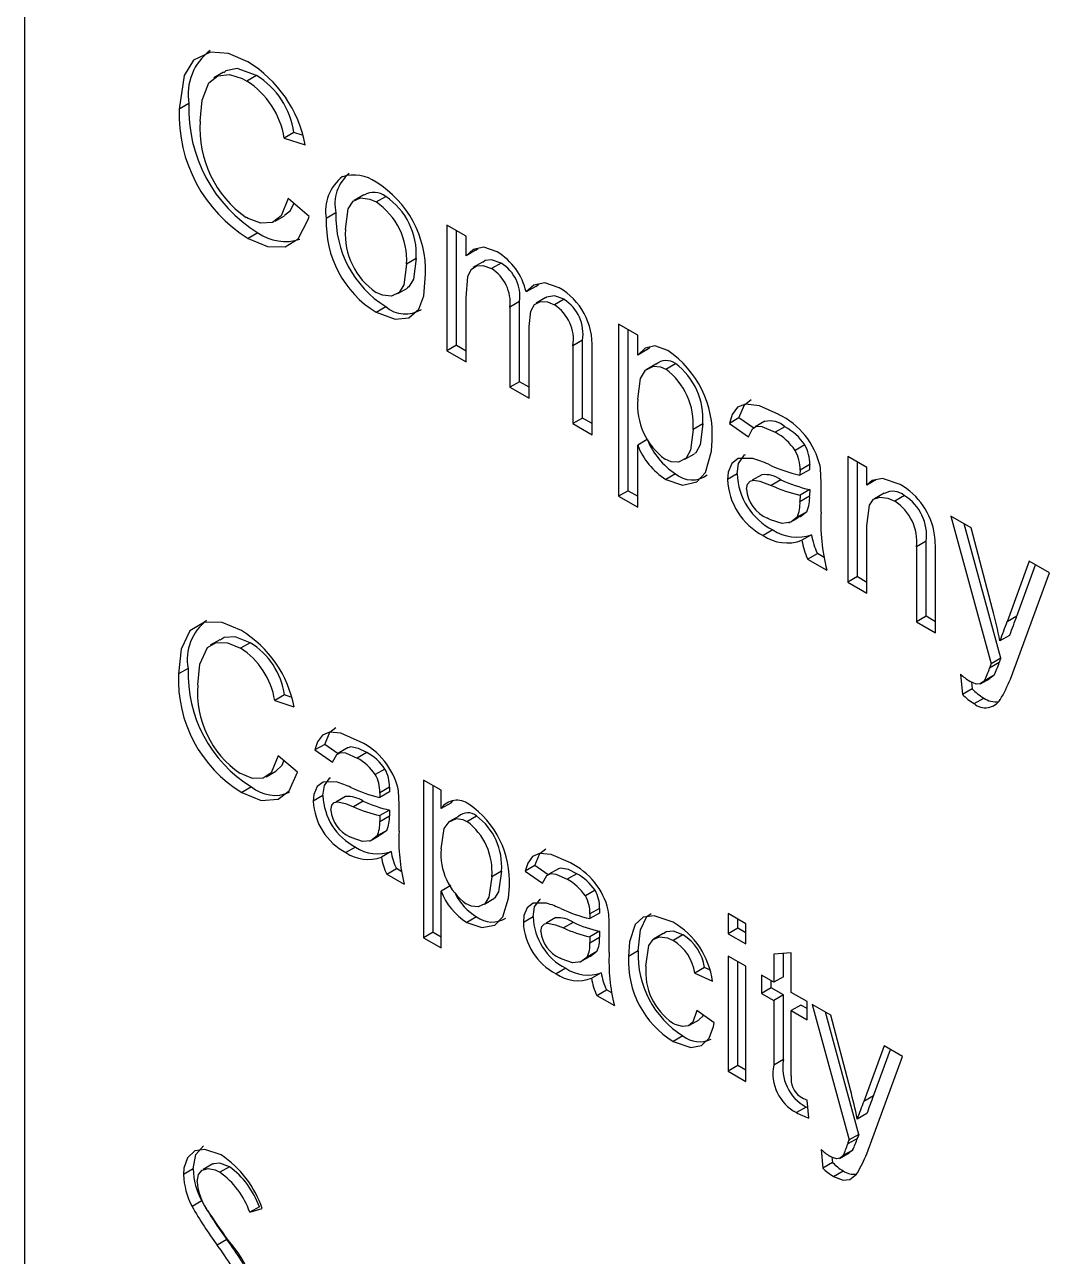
# Model space of a CAD drawing. Header units: millimetres. Extents: x 75 to 2075, y 25 to 1460.
# Drawn here: x 1788.78 to 1808.76, y 1103.49 to 1127.52 of the extents above; entities that cross this region are included whole.
import ezdxf

# ---------------------------------------------------------------- set-up
doc = ezdxf.new("R2010")
doc.units = ezdxf.units.MM
doc.header["$LTSCALE"] = 5

msp = doc.modelspace()

# ---------------------------------------------------------------- linework, layer by layer
at = {"color": 7, "linetype": 'Continuous', "lineweight": 25}
for p, q in [((1788.777, 1171.636), (1788.777, 1091.071)), ((1792.653, 1126.592), (1792.464, 1126.483)), ((1793.3, 1126.528), (1793.111, 1126.419)), ((1791.981, 1125.981), (1791.792, 1125.872)), ((1794.03, 1125.417), (1793.841, 1125.308)), ((1793.841, 1125.308), (1794.251, 1125.173)), ((1794.191, 1125.364), (1794.03, 1125.417)), ((1794.325, 1123.781), (1793.915, 1124.128)), ((1795.393, 1124.2), (1795.205, 1124.091)), ((1795.63, 1124.061), (1795.819, 1124.17)), ((1793.66, 1123.684), (1793.848, 1123.793)), ((1794.849, 1123.848), (1794.661, 1123.739)), ((1797.385, 1123.393), (1797.012, 1123.608)), ((1797.012, 1123.608), (1797.012, 1121.156)), ((1793.328, 1123.458), (1793.139, 1123.349)), ((1797.201, 1121.265), (1797.201, 1123.499)), ((1797.385, 1123.01), (1797.385, 1123.393)), ((1797.573, 1123.119), (1797.385, 1123.01)), ((1797.573, 1123.119), (1797.621, 1123.156)), ((1796.414, 1122.959), (1796.225, 1122.85)), ((1797.707, 1122.888), (1797.519, 1122.78)), ((1798.073, 1122.869), (1797.884, 1122.76)), ((1796.055, 1122.274), (1796.244, 1122.382)), ((1798.744, 1122.414), (1798.556, 1122.305)), ((1798.744, 1122.414), (1798.804, 1122.458)), ((1797.385, 1120.941), (1797.385, 1122.19)), ((1798.43, 1122.119), (1798.241, 1122.01)), ((1798.43, 1120.555), (1798.43, 1122.119)), ((1798.939, 1122.195), (1798.751, 1122.086)), ((1799.298, 1122.162), (1799.11, 1122.053)), ((1795.63, 1121.911), (1795.819, 1122.019)), ((1798.241, 1122.01), (1798.241, 1120.446)), ((1798.614, 1120.231), (1798.614, 1121.63)), ((1800.733, 1121.46), (1800.36, 1121.675)), ((1800.36, 1121.675), (1800.36, 1118.32)), ((1799.659, 1121.362), (1799.471, 1121.253)), ((1799.659, 1119.845), (1799.659, 1121.362)), ((1800.549, 1118.428), (1800.549, 1121.566)), ((1800.733, 1121.071), (1800.733, 1121.46)), ((1797.201, 1121.265), (1797.012, 1121.156)), ((1797.012, 1121.156), (1797.385, 1120.941)), ((1797.201, 1121.265), (1797.385, 1121.158)), ((1799.471, 1121.253), (1799.471, 1119.736)), ((1799.843, 1119.521), (1799.843, 1121.196)), ((1800.921, 1121.18), (1800.733, 1121.071)), ((1800.921, 1121.18), (1800.969, 1121.23)), ((1801.085, 1120.896), (1800.897, 1120.787)), ((1801.282, 1120.799), (1801.47, 1120.908)), ((1798.43, 1120.555), (1798.241, 1120.446)), ((1798.241, 1120.446), (1798.614, 1120.231)), ((1798.614, 1120.449), (1798.43, 1120.555)), ((1799.659, 1119.845), (1799.471, 1119.736)), ((1799.471, 1119.736), (1799.843, 1119.521)), ((1799.843, 1119.739), (1799.659, 1119.845)), ((1802.002, 1119.731), (1801.813, 1119.622)), ((1802.709, 1119.848), (1802.521, 1119.739)), ((1802.521, 1119.739), (1802.893, 1119.481)), ((1802.996, 1119.65), (1802.709, 1119.848)), ((1803.212, 1119.782), (1803.023, 1119.673)), ((1803.605, 1119.676), (1803.416, 1119.567)), ((1800.921, 1119.425), (1800.733, 1119.316)), ((1800.733, 1118.105), (1800.733, 1119.316)), ((1803.992, 1119.322), (1803.803, 1119.214)), ((1801.654, 1119.04), (1801.842, 1119.149)), ((1804.088, 1118.938), (1803.899, 1118.829)), ((1805.203, 1118.879), (1804.831, 1119.094)), ((1804.831, 1119.094), (1804.831, 1116.642)), ((1805.019, 1116.751), (1805.019, 1118.986)), ((1801.468, 1118.758), (1801.279, 1118.649)), ((1802.672, 1118.756), (1802.484, 1118.647)), ((1803.154, 1118.74), (1802.966, 1118.631)), ((1804.086, 1118.838), (1803.898, 1118.73)), ((1805.203, 1118.537), (1805.203, 1118.879)), ((1803.527, 1118.64), (1803.339, 1118.531)), ((1804.309, 1118.008), (1804.309, 1118.533)), ((1805.392, 1118.646), (1805.203, 1118.537)), ((1800.549, 1118.428), (1800.36, 1118.32)), ((1800.36, 1118.32), (1800.733, 1118.105)), ((1800.549, 1118.428), (1800.733, 1118.322)), ((1803.899, 1118.341), (1803.898, 1118.217)), ((1803.898, 1118.217), (1804.086, 1118.326)), ((1804.088, 1118.45), (1803.899, 1118.341)), ((1804.088, 1118.45), (1804.086, 1118.326)), ((1805.539, 1118.379), (1805.35, 1118.27)), ((1805.935, 1118.331), (1805.746, 1118.222)), ((1804.031, 1118.018), (1803.842, 1117.909)), ((1803.682, 1117.8), (1803.698, 1117.809)), ((1803.764, 1117.848), (1803.87, 1117.909)), ((1805.203, 1116.427), (1805.203, 1117.742)), ((1807.236, 1117.706), (1806.842, 1117.933)), ((1806.842, 1117.933), (1807.625, 1115.05)), ((1807.813, 1115.159), (1807.101, 1117.784)), ((1803.367, 1117.662), (1803.179, 1117.553)), ((1804.125, 1117.568), (1803.937, 1117.46)), ((1807.653, 1116.119), (1807.236, 1117.706)), ((1806.36, 1117.441), (1806.172, 1117.332)), ((1806.172, 1117.332), (1806.172, 1115.868)), ((1806.36, 1115.977), (1806.36, 1117.441)), ((1804.048, 1117.094), (1804.237, 1117.203)), ((1804.048, 1117.094), (1804.421, 1116.879)), ((1804.371, 1117.125), (1804.237, 1117.203)), ((1806.544, 1115.653), (1806.544, 1117.153)), ((1808.37, 1117.051), (1807.937, 1115.872)), ((1808.762, 1116.825), (1808.37, 1117.051)), ((1808.001, 1114.754), (1808.762, 1116.825)), ((1808.125, 1115.981), (1808.492, 1116.981)), ((1805.019, 1116.751), (1804.831, 1116.642)), ((1804.831, 1116.642), (1805.203, 1116.427)), ((1805.019, 1116.751), (1805.203, 1116.645)), ((1806.36, 1115.977), (1806.172, 1115.868)), ((1806.172, 1115.868), (1806.544, 1115.653)), ((1806.544, 1115.871), (1806.36, 1115.977)), ((1808.125, 1115.981), (1807.937, 1115.872)), ((1807.987, 1115.605), (1807.798, 1115.497)), ((1792.581, 1115.521), (1792.393, 1115.412)), ((1793.174, 1115.462), (1792.986, 1115.353)), ((1807.813, 1115.159), (1807.625, 1115.05)), ((1791.965, 1114.961), (1791.777, 1114.852)), ((1807.028, 1114.851), (1807.066, 1114.454)), ((1807.784, 1115.076), (1807.595, 1114.967)), ((1807.242, 1114.695), (1807.254, 1114.563)), ((1807.419, 1114.658), (1807.608, 1114.767)), ((1807.684, 1114.827), (1807.496, 1114.718)), ((1807.684, 1114.827), (1807.607, 1114.769)), ((1793.843, 1114.444), (1793.655, 1114.335)), ((1793.969, 1114.402), (1793.843, 1114.444)), ((1807.254, 1114.563), (1807.066, 1114.454)), ((1807.294, 1114.274), (1807.482, 1114.383)), ((1793.655, 1114.335), (1794.03, 1114.211)), ((1794.629, 1113.479), (1794.44, 1113.37)), ((1794.891, 1113.297), (1794.629, 1113.479)), ((1795.089, 1113.418), (1794.9, 1113.31)), ((1794.099, 1112.935), (1793.723, 1113.253)), ((1794.44, 1113.37), (1794.782, 1113.134)), ((1795.449, 1113.321), (1795.261, 1113.212)), ((1793.489, 1112.846), (1793.677, 1112.955)), ((1795.804, 1112.997), (1795.616, 1112.888)), ((1796.899, 1112.582), (1796.557, 1112.779)), ((1796.557, 1112.779), (1796.557, 1109.703)), ((1793.2, 1112.648), (1793.011, 1112.539)), ((1794.595, 1112.478), (1794.406, 1112.369)), ((1795.037, 1112.463), (1794.848, 1112.354)), ((1795.891, 1112.553), (1795.702, 1112.445)), ((1795.892, 1112.644), (1795.704, 1112.535)), ((1796.746, 1109.812), (1796.746, 1112.67)), ((1796.899, 1112.225), (1796.899, 1112.582)), ((1795.378, 1112.372), (1795.19, 1112.263)), ((1796.079, 1111.783), (1796.079, 1112.264)), ((1797.087, 1112.334), (1796.899, 1112.225)), ((1797.087, 1112.334), (1797.133, 1112.381)), ((1795.704, 1112.089), (1795.702, 1111.975)), ((1795.702, 1111.975), (1795.891, 1112.084)), ((1795.892, 1112.198), (1795.704, 1112.089)), ((1795.892, 1112.198), (1795.891, 1112.084)), ((1797.054, 1111.968), (1797.049, 1111.965)), ((1797.238, 1112.074), (1797.065, 1111.974)), ((1797.402, 1111.976), (1797.591, 1112.085)), ((1795.84, 1111.801), (1795.651, 1111.693)), ((1795.504, 1111.592), (1795.513, 1111.597)), ((1795.562, 1111.625), (1795.693, 1111.701)), ((1795.232, 1111.475), (1795.043, 1111.366)), ((1795.926, 1111.389), (1795.738, 1111.28)), ((1795.84, 1110.945), (1796.029, 1111.054)), ((1796.133, 1110.994), (1796.029, 1111.054)), ((1798.078, 1111.006), (1797.889, 1110.897)), ((1798.727, 1111.113), (1798.538, 1111.005)), ((1798.538, 1111.005), (1798.879, 1110.768)), ((1798.989, 1110.932), (1798.727, 1111.113)), ((1799.187, 1111.053), (1798.998, 1110.944)), ((1795.84, 1110.945), (1796.182, 1110.748)), ((1799.547, 1110.955), (1799.359, 1110.846)), ((1797.087, 1110.725), (1796.899, 1110.616)), ((1796.899, 1109.506), (1796.899, 1110.616)), ((1799.902, 1110.631), (1799.713, 1110.523)), ((1797.743, 1110.363), (1797.931, 1110.472)), ((1797.588, 1110.114), (1797.4, 1110.005)), ((1798.692, 1110.112), (1798.504, 1110.003)), ((1799.134, 1110.098), (1798.946, 1109.989)), ((1799.988, 1110.188), (1799.8, 1110.079)), ((1799.99, 1110.279), (1799.801, 1110.17)), ((1802.841, 1109.98), (1802.499, 1110.177)), ((1802.499, 1110.177), (1802.499, 1109.782)), ((1802.688, 1109.891), (1802.688, 1110.068)), ((1796.746, 1109.812), (1796.557, 1109.703)), ((1796.746, 1109.812), (1796.899, 1109.724)), ((1799.476, 1110.006), (1799.288, 1109.897)), ((1799.99, 1109.832), (1799.801, 1109.723)), ((1799.99, 1109.832), (1799.988, 1109.718)), ((1800.177, 1109.418), (1800.177, 1109.899)), ((1802.688, 1109.891), (1802.499, 1109.782)), ((1802.841, 1109.803), (1802.688, 1109.891)), ((1802.841, 1109.585), (1802.841, 1109.98)), ((1796.557, 1109.703), (1796.899, 1109.506)), ((1799.801, 1109.723), (1799.8, 1109.609)), ((1799.8, 1109.609), (1799.988, 1109.718)), ((1801.233, 1109.79), (1801.044, 1109.681)), ((1801.617, 1109.76), (1801.428, 1109.651)), ((1802.499, 1109.782), (1802.841, 1109.585)), ((1799.66, 1109.26), (1799.79, 1109.335)), ((1799.938, 1109.436), (1799.749, 1109.327)), ((1800.741, 1109.449), (1800.553, 1109.34)), ((1802.841, 1109.152), (1802.499, 1109.349)), ((1802.499, 1109.349), (1802.499, 1107.101)), ((1803.729, 1109.41), (1803.387, 1109.383)), ((1803.387, 1109.383), (1803.387, 1108.836)), ((1803.576, 1108.945), (1803.576, 1109.398)), ((1803.729, 1108.639), (1803.729, 1109.41)), ((1799.329, 1109.109), (1799.141, 1109)), ((1799.602, 1109.226), (1799.611, 1109.232)), ((1802.039, 1109.122), (1801.85, 1109.013)), ((1802.133, 1109.079), (1802.039, 1109.122)), ((1802.688, 1107.21), (1802.688, 1109.24)), ((1802.841, 1106.904), (1802.841, 1109.152)), ((1800.024, 1109.024), (1799.836, 1108.915)), ((1801.85, 1109.013), (1802.192, 1108.856)), ((1803.387, 1108.836), (1803.148, 1108.974)), ((1803.148, 1108.974), (1803.148, 1108.619)), ((1803.337, 1108.728), (1803.337, 1108.865)), ((1803.576, 1108.945), (1803.387, 1108.836)), ((1799.938, 1108.58), (1800.127, 1108.688)), ((1800.23, 1108.629), (1800.127, 1108.688)), ((1803.337, 1108.728), (1803.148, 1108.619)), ((1803.148, 1108.619), (1803.387, 1108.481)), ((1803.576, 1108.59), (1803.337, 1108.728)), ((1804.036, 1108.462), (1803.729, 1108.639)), ((1799.938, 1108.58), (1800.28, 1108.382)), ((1803.576, 1108.59), (1803.387, 1108.481)), ((1803.387, 1108.481), (1803.387, 1107.22)), ((1803.576, 1107.329), (1803.576, 1108.59)), ((1803.917, 1108.393), (1803.729, 1108.284)), ((1804.036, 1108.324), (1803.917, 1108.393)), ((1804.036, 1108.107), (1804.036, 1108.462)), ((1804.5, 1108.194), (1804.138, 1108.402)), ((1804.138, 1108.402), (1804.855, 1105.76)), ((1802.226, 1108.047), (1801.884, 1108.284)), ((1803.729, 1107.009), (1803.729, 1108.284)), ((1803.729, 1108.284), (1804.036, 1108.107)), ((1805.044, 1105.869), (1804.397, 1108.253)), ((1804.882, 1106.739), (1804.5, 1108.194)), ((1801.746, 1107.998), (1801.934, 1108.107)), ((1801.615, 1107.79), (1801.427, 1107.681)), ((1805.538, 1107.594), (1805.141, 1106.513)), ((1805.33, 1106.622), (1805.661, 1107.523)), ((1805.898, 1107.387), (1805.538, 1107.594)), ((1802.688, 1107.21), (1802.499, 1107.101)), ((1802.841, 1107.122), (1802.688, 1107.21)), ((1803.576, 1107.329), (1803.387, 1107.22)), ((1805.201, 1105.489), (1805.898, 1107.387)), ((1802.499, 1107.101), (1802.841, 1106.904)), ((1804.07, 1106.189), (1804.036, 1106.539)), ((1805.33, 1106.622), (1805.141, 1106.513)), ((1804.018, 1106.403), (1803.829, 1106.294)), ((1804.051, 1106.385), (1804.018, 1106.403)), ((1805.203, 1106.278), (1805.014, 1106.169)), ((1805.017, 1105.792), (1804.829, 1105.683)), ((1805.044, 1105.869), (1804.855, 1105.76)), ((1804.309, 1105.577), (1804.343, 1105.213)), ((1804.667, 1105.401), (1804.856, 1105.509)), ((1804.926, 1105.564), (1804.737, 1105.455)), ((1792.45, 1105.292), (1792.262, 1105.183)), ((1792.771, 1105.238), (1792.582, 1105.13)), ((1804.532, 1105.322), (1804.343, 1105.213)), ((1804.522, 1105.423), (1804.532, 1105.322)), ((1792.063, 1105.195), (1791.874, 1105.086)), ((1804.552, 1105.048), (1804.741, 1105.157)), ((1792.23, 1104.572), (1792.042, 1104.463)), ((1793.355, 1104.458), (1793.167, 1104.349)), ((1793.167, 1104.349), (1793.41, 1104.421)), ((1792.721, 1103.819), (1792.532, 1103.71))]:
    msp.add_line(p, q, dxfattribs=at)
at = {"color": 7, "linetype": 'Continuous', "lineweight": 25, "flags": 128}
for points in [[(1793.131, 1126.795), (1792.755, 1126.957), (1792.404, 1126.987), (1792.071, 1126.825), (1791.891, 1126.53), (1791.792, 1125.872)], [(1793.3, 1126.528), (1792.923, 1126.663), (1792.703, 1126.622), (1792.66, 1126.582)], [(1792.202, 1125.637), (1792.242, 1126.049), (1792.37, 1126.388), (1792.542, 1126.525), (1792.771, 1126.55), (1793.021, 1126.468), (1793.111, 1126.419)], [(1793.915, 1124.128), (1793.782, 1123.793), (1793.613, 1123.663), (1793.385, 1123.646), (1793.137, 1123.738), (1793.101, 1123.758)], [(1793.842, 1123.803), (1793.965, 1123.895), (1794.026, 1124.034)], [(1795.033, 1123.526), (1795.089, 1123.928), (1795.183, 1124.074), (1795.33, 1124.141), (1795.507, 1124.119), (1795.63, 1124.061)], [(1793.139, 1123.349), (1793.515, 1123.19), (1793.859, 1123.186), (1794.113, 1123.342), (1794.309, 1123.722), (1794.325, 1123.781)], [(1797.991, 1123.086), (1797.73, 1123.178), (1797.524, 1123.137), (1797.385, 1123.01)], [(1796.225, 1122.85), (1796.172, 1122.447), (1796.08, 1122.295), (1795.933, 1122.222), (1795.756, 1122.24), (1795.63, 1122.298)], [(1796.414, 1122.959), (1796.361, 1122.555), (1796.269, 1122.404), (1796.24, 1122.389)], [(1797.385, 1122.19), (1797.422, 1122.604), (1797.483, 1122.741), (1797.591, 1122.818), (1797.716, 1122.823), (1797.884, 1122.76)], [(1798.073, 1122.869), (1797.885, 1122.935), (1797.756, 1122.918), (1797.713, 1122.881)], [(1795.63, 1121.911), (1796.005, 1121.774), (1796.271, 1121.803), (1796.467, 1121.969), (1796.563, 1122.227), (1796.598, 1122.655)], [(1799.2, 1122.388), (1798.922, 1122.484), (1798.708, 1122.438), (1798.556, 1122.305)], [(1798.614, 1121.63), (1798.65, 1121.933), (1798.719, 1122.06), (1798.835, 1122.121), (1798.972, 1122.113), (1799.11, 1122.053)], [(1799.298, 1122.162), (1799.111, 1122.231), (1798.958, 1122.206), (1798.943, 1122.19)], [(1801.323, 1121.162), (1801.07, 1121.253), (1800.876, 1121.208), (1800.733, 1121.071)], [(1800.733, 1120.214), (1800.787, 1120.618), (1800.887, 1120.779), (1801.044, 1120.856), (1801.179, 1120.845), (1801.282, 1120.799)], [(1802.709, 1119.848), (1802.814, 1120.105), (1802.945, 1120.208)], [(1803.483, 1119.915), (1803.107, 1120.085), (1802.838, 1120.119), (1802.683, 1120.058), (1802.578, 1119.917), (1802.521, 1119.739)], [(1802.002, 1119.731), (1801.952, 1119.325), (1801.865, 1119.169), (1801.839, 1119.155)], [(1802.893, 1119.481), (1802.973, 1119.635), (1803.052, 1119.684), (1803.156, 1119.68), (1803.416, 1119.567)], [(1801.813, 1119.622), (1801.763, 1119.216), (1801.676, 1119.06), (1801.532, 1118.983), (1801.386, 1118.991), (1801.267, 1119.044)], [(1801.279, 1118.649), (1801.61, 1118.539), (1801.89, 1118.598), (1802.058, 1118.783), (1802.175, 1119.197), (1802.186, 1119.413)], [(1802.977, 1119.058), (1802.691, 1119.055), (1802.567, 1118.957), (1802.497, 1118.791), (1802.484, 1118.647)], [(1802.672, 1118.756), (1802.7, 1118.957), (1802.814, 1119.126), (1802.836, 1119.134)], [(1802.856, 1118.456), (1802.875, 1118.554), (1802.926, 1118.615), (1802.992, 1118.636), (1803.115, 1118.616), (1803.339, 1118.531)], [(1805.85, 1118.549), (1805.506, 1118.668), (1805.308, 1118.624), (1805.203, 1118.537)], [(1805.203, 1117.742), (1805.257, 1118.146), (1805.334, 1118.26), (1805.458, 1118.302), (1805.61, 1118.283), (1805.746, 1118.222)], [(1804.031, 1118.018), (1803.908, 1117.921), (1803.867, 1117.915)], [(1803.842, 1117.909), (1803.719, 1117.812), (1803.548, 1117.79), (1803.326, 1117.858), (1803.264, 1117.891)], [(1793.004, 1115.698), (1792.628, 1115.854), (1792.282, 1115.865), (1792.002, 1115.693), (1791.829, 1115.333), (1791.777, 1114.852)], [(1793.174, 1115.462), (1792.88, 1115.579), (1792.668, 1115.566), (1792.589, 1115.509)], [(1792.152, 1114.637), (1792.196, 1115.046), (1792.343, 1115.369), (1792.515, 1115.468), (1792.735, 1115.461), (1792.986, 1115.353)], [(1807.496, 1114.718), (1807.414, 1114.657), (1807.334, 1114.656), (1807.215, 1114.706)], [(1795.322, 1113.531), (1794.946, 1113.696), (1794.723, 1113.717), (1794.584, 1113.659), (1794.491, 1113.53), (1794.44, 1113.37)], [(1794.629, 1113.479), (1794.727, 1113.718), (1794.846, 1113.808)], [(1795.449, 1113.321), (1795.288, 1113.401), (1795.132, 1113.431), (1795.092, 1113.412)], [(1793.723, 1113.253), (1793.583, 1112.924), (1793.426, 1112.82), (1793.222, 1112.814), (1792.976, 1112.914)], [(1794.782, 1113.134), (1794.864, 1113.284), (1794.941, 1113.322), (1795.037, 1113.312), (1795.261, 1113.212)], [(1793.011, 1112.539), (1793.387, 1112.386), (1793.724, 1112.407), (1793.939, 1112.574), (1794.099, 1112.935)], [(1793.675, 1112.959), (1793.801, 1113.071), (1793.834, 1113.159)], [(1794.858, 1112.745), (1794.598, 1112.743), (1794.484, 1112.654), (1794.418, 1112.503), (1794.406, 1112.369)], [(1794.595, 1112.478), (1794.625, 1112.677), (1794.732, 1112.823), (1794.743, 1112.826)], [(1794.747, 1112.194), (1794.768, 1112.29), (1794.817, 1112.342), (1794.878, 1112.359), (1795.032, 1112.325), (1795.19, 1112.263)], [(1796.899, 1111.439), (1796.96, 1111.839), (1797.056, 1111.97), (1797.198, 1112.03), (1797.322, 1112.013), (1797.402, 1111.976)], [(1795.84, 1111.801), (1795.714, 1111.707), (1795.691, 1111.705)], [(1795.651, 1111.693), (1795.526, 1111.598), (1795.365, 1111.585), (1795.163, 1111.653), (1795.121, 1111.676)], [(1799.42, 1111.166), (1799.044, 1111.33), (1798.821, 1111.351), (1798.682, 1111.293), (1798.589, 1111.164), (1798.538, 1111.005)], [(1798.727, 1111.113), (1798.824, 1111.352), (1798.943, 1111.443)], [(1798.078, 1111.006), (1798.021, 1110.604), (1797.938, 1110.478), (1797.93, 1110.474)], [(1799.547, 1110.955), (1799.385, 1111.035), (1799.23, 1111.065), (1799.19, 1111.047)], [(1797.889, 1110.897), (1797.833, 1110.495), (1797.75, 1110.369), (1797.622, 1110.31), (1797.491, 1110.321), (1797.388, 1110.367)], [(1798.879, 1110.768), (1798.962, 1110.919), (1799.039, 1110.956), (1799.135, 1110.947), (1799.359, 1110.846)], [(1797.4, 1110.005), (1797.695, 1109.905), (1797.948, 1109.951), (1798.105, 1110.114), (1798.217, 1110.477), (1798.231, 1110.706)], [(1798.956, 1110.38), (1798.695, 1110.378), (1798.581, 1110.289), (1798.516, 1110.138), (1798.504, 1110.003)], [(1798.692, 1110.112), (1798.723, 1110.311), (1798.83, 1110.457), (1798.841, 1110.461)], [(1801.426, 1110.008), (1801.052, 1110.136), (1800.838, 1110.104), (1800.683, 1109.961), (1800.572, 1109.628), (1800.553, 1109.34)], [(1800.741, 1109.449), (1800.786, 1109.858), (1800.909, 1110.121), (1800.996, 1110.179)], [(1798.845, 1109.828), (1798.866, 1109.925), (1798.914, 1109.977), (1798.976, 1109.993), (1799.129, 1109.959), (1799.288, 1109.897)], [(1801.617, 1109.76), (1801.429, 1109.833), (1801.288, 1109.821), (1801.238, 1109.782)], [(1800.894, 1109.153), (1800.952, 1109.555), (1801.034, 1109.674), (1801.161, 1109.726), (1801.312, 1109.705), (1801.428, 1109.651)], [(1799.749, 1109.327), (1799.624, 1109.233), (1799.463, 1109.219), (1799.26, 1109.288), (1799.219, 1109.31)], [(1799.938, 1109.436), (1799.812, 1109.342), (1799.789, 1109.34)], [(1801.884, 1108.284), (1801.81, 1108.06), (1801.723, 1107.987), (1801.605, 1107.973), (1801.464, 1108.016), (1801.415, 1108.042)], [(1801.931, 1108.112), (1802.003, 1108.176), (1802.011, 1108.197)], [(1801.427, 1107.681), (1801.769, 1107.562), (1801.978, 1107.604), (1802.129, 1107.749), (1802.214, 1107.977), (1802.226, 1108.047)], [(1792.612, 1105.467), (1792.293, 1105.576), (1792.095, 1105.545), (1791.951, 1105.414), (1791.883, 1105.213), (1791.874, 1105.086)], [(1792.063, 1105.195), (1792.116, 1105.477), (1792.263, 1105.644), (1792.266, 1105.644)], [(1804.926, 1105.564), (1804.866, 1105.514), (1804.855, 1105.512)], [(1792.771, 1105.238), (1792.583, 1105.31), (1792.461, 1105.297), (1792.452, 1105.289)], [(1804.737, 1105.455), (1804.677, 1105.405), (1804.611, 1105.395), (1804.535, 1105.417), (1804.48, 1105.445)], [(1792.143, 1104.945), (1792.167, 1105.084), (1792.242, 1105.173), (1792.356, 1105.204), (1792.491, 1105.175), (1792.582, 1105.13)], [(1804.552, 1105.048), (1804.74, 1104.976), (1804.873, 1104.991), (1805.001, 1105.096), (1805.018, 1105.119)]]:
    msp.add_lwpolyline(points, dxfattribs=at)
at = {"color": 7, "linetype": 'Continuous', "lineweight": 25}
for centre, radius, start, end in [((1793.029, 1126.162), 1.064, 126.5007, 189.8392), ((1791.867, 1124.725), 2.425, 10.6542, 58.5984), ((1792.236, 1125.049), 1.626, 9.1761, 57.4329), ((1792.47, 1125.188), 1.576, 8.3577, 58.2513), ((1794.817, 1125.874), 2.838, 177.8404, 238.3483), ((1794.621, 1125.761), 2.831, 177.7488, 238.4399), ((1794.302, 1125.487), 2.106, 175.9166, 235.2005), ((1795.489, 1123.885), 0.842, 127.2482, 189.9329), ((1795.61, 1124.023), 0.781, 130.2324, 192.9328), ((1795.199, 1123.851), 0.737, 54.2072, 107.3073), ((1795.591, 1123.882), 0.367, 51.6529, 121.9777), ((1794.551, 1122.709), 2.048, 358.512, 58.1798), ((1794.864, 1122.933), 1.364, 356.5129, 55.804), ((1795.052, 1123.042), 1.364, 356.5129, 55.804), ((1796.92, 1123.775), 2.072, 177.971, 237.8979), ((1796.706, 1123.652), 2.047, 177.5619, 238.307), ((1796.408, 1123.435), 1.378, 176.237, 235.6336), ((1793.862, 1124.224), 0.934, 235.1341, 287.7232), ((1797.386, 1122.054), 1.196, 12.1049, 59.6244), ((1797.665, 1122.215), 0.771, 352.8857, 58.0666), ((1797.462, 1122.099), 0.785, 353.5203, 57.432), ((1798.558, 1121.272), 1.288, 356.653, 60.1052), ((1798.851, 1121.478), 0.817, 351.8101, 56.7598), ((1796.203, 1122.456), 0.581, 228.6531, 302.4583), ((1798.675, 1121.375), 0.805, 351.2657, 57.3042), ((1800.208, 1119.525), 1.981, 356.7678, 55.742), ((1801.288, 1120.654), 0.312, 54.2793, 130.133), ((1800.674, 1119.84), 1.332, 355.3222, 53.2936), ((1800.485, 1119.731), 1.332, 355.3222, 53.2936), ((1802.048, 1120.107), 1.319, 175.3653, 233.6862), ((1802.825, 1118.559), 1.507, 13.5081, 64.132), ((1803.315, 1119.365), 0.425, 46.9616, 103.7462), ((1803.077, 1118.709), 1.101, 33.8603, 61.3832), ((1802.266, 1119.97), 1.451, 202.0863, 236.6301), ((1802.893, 1118.605), 1.095, 33.7808, 61.4627), ((1802.025, 1119.818), 1.386, 201.248, 237.4684), ((1803.191, 1118.856), 0.709, 357.7776, 30.2506), ((1803.373, 1118.964), 0.715, 357.9079, 30.1203), ((1802.252, 1116.66), 2.505, 65.6858, 73.1705), ((1804.571, 1121.658), 3.005, 244.632, 257.0505), ((1835.335, 1118.338), 31.253, 178.9001, 179.0818), ((1801.794, 1119.143), 0.504, 229.6933, 306.121), ((1803.959, 1118.805), 1.287, 182.1953, 242.6489), ((1803.222, 1118.229), 0.512, 53.4083, 97.4239), ((1813.947, 1118.602), 10.05, 178.7083, 179.2736), ((1801.166, 1118.573), 3.143, 359.28, 6.1848), ((1803.8, 1118.716), 1.319, 182.9797, 241.8645), ((1803.529, 1118.512), 0.675, 184.7089, 246.8622), ((1804.499, 1121.036), 2.761, 245.1377, 257.4438), ((1804.688, 1121.145), 2.761, 245.1377, 257.4438), ((1805.176, 1117.363), 1.364, 8.5766, 60.4125), ((1803.254, 1118.174), 0.645, 335.7754, 3.8804), ((1803.443, 1118.283), 0.645, 335.7754, 3.8804), ((1805.711, 1118.082), 0.335, 47.9949, 119.977), ((1805.244, 1117.435), 0.933, 353.6615, 57.4641), ((1805.449, 1117.552), 0.918, 353.0814, 58.0442), ((1808.115, 1117.815), 3.811, 177.0896, 194.2147), ((1803.648, 1118.24), 0.832, 235.6769, 290.2776), ((1803.843, 1118.398), 0.876, 237.1368, 288.8177), ((1805.315, 1117.732), 1.201, 187.8364, 206.155), ((1802.96, 1117.194), 3.584, 359.3557, 5.9695), ((1805.126, 1117.623), 1.2, 187.8316, 206.1598), ((1797.661, 1113.463), 10.339, 11.3453, 14.8856), ((1792.898, 1115.137), 0.949, 127.102, 190.6974), ((1855.04, 1098.292), 50.278, 159.5336, 159.9899), ((1856.287, 1098.011), 51.406, 159.5386, 159.9849), ((1791.854, 1113.806), 2.214, 10.5462, 58.7063), ((1792.188, 1114.101), 1.485, 9.0788, 57.5303), ((1792.426, 1114.242), 1.432, 8.117, 58.492), ((1818.172, 1111.495), 10.988, 160.522, 160.9823), ((1794.366, 1114.748), 2.592, 177.7075, 238.4813), ((1794.576, 1114.868), 2.612, 177.9724, 238.2163), ((1807.851, 1115.724), 1.2, 226.7045, 237.9917), ((1806.073, 1115.431), 1.592, 333.3823, 343.0477), ((1817.984, 1111.386), 10.988, 160.522, 160.9823), ((1806.261, 1115.54), 1.592, 333.3823, 343.0477), ((1794.073, 1114.497), 1.926, 175.8426, 235.2744), ((1805.376, 1115.799), 2.826, 329.1651, 338.2944), ((1807.95, 1115.339), 1.251, 225.0405, 238.3853), ((1808.138, 1115.448), 1.251, 225.0405, 238.3853), ((1807.712, 1114.702), 0.393, 234.297, 278.999), ((1807.515, 1114.533), 0.34, 229.5693, 327.6658), ((1794.7, 1112.272), 1.404, 13.9476, 63.6926), ((1794.782, 1112.331), 1.002, 33.7593, 61.4842), ((1794.964, 1112.433), 1.012, 33.8891, 61.3544), ((1795.237, 1112.668), 0.655, 357.9079, 30.1203), ((1794.222, 1110.624), 2.215, 65.5477, 73.3086), ((1795.054, 1112.561), 0.65, 357.7776, 30.2506), ((1793.656, 1113.202), 0.718, 230.5522, 293.5638), ((1795.775, 1112.524), 1.181, 182.226, 242.6182), ((1795.08, 1111.923), 0.539, 56.3947, 94.478), ((1796.351, 1115.221), 2.852, 244.8436, 256.839), ((1804.914, 1112.328), 9.213, 178.7083, 179.2736), ((1824.535, 1112.094), 28.648, 178.9001, 179.0818), ((1793.329, 1112.307), 2.75, 359.1156, 6.3492), ((1795.602, 1112.425), 1.197, 182.6621, 242.182), ((1796.239, 1114.515), 2.485, 245.0241, 257.5574), ((1796.428, 1114.624), 2.485, 245.0241, 257.5574), ((1797.208, 1112.021), 0.37, 51.1169, 146.5016), ((1796.422, 1110.81), 1.812, 356.6972, 55.8125), ((1795.375, 1112.253), 0.631, 185.3634, 246.2077), ((1795.123, 1111.933), 0.581, 335.5178, 4.138), ((1795.311, 1112.042), 0.581, 335.5178, 4.138), ((1797.422, 1111.88), 0.265, 50.501, 133.5636), ((1796.673, 1110.997), 1.22, 355.3049, 53.311), ((1796.861, 1111.106), 1.22, 355.3049, 53.311), ((1799.592, 1111.608), 3.517, 177.1487, 194.1556), ((1795.474, 1112.006), 0.772, 236.001, 289.9536), ((1795.663, 1112.116), 0.773, 236.0716, 289.883), ((1796.83, 1111.431), 1.103, 187.8513, 206.14), ((1797.017, 1111.539), 1.101, 187.8336, 206.1577), ((1798.104, 1111.341), 1.209, 175.3551, 233.6964), ((1798.798, 1109.907), 1.404, 13.9476, 63.6926), ((1798.88, 1109.965), 1.002, 33.7593, 61.4842), ((1799.062, 1110.067), 1.012, 33.8891, 61.3544), ((1798.085, 1111.078), 1.273, 201.2746, 237.4418), ((1798.146, 1111.042), 1.082, 206.6212, 238.9877), ((1799.335, 1110.303), 0.655, 357.9079, 30.1203), ((1798.32, 1108.258), 2.215, 65.5477, 73.3086), ((1799.152, 1110.195), 0.65, 357.7776, 30.2506), ((1797.894, 1110.52), 0.508, 233.0257, 301.9648), ((1799.873, 1110.158), 1.181, 182.226, 242.6182), ((1799.178, 1109.557), 0.539, 56.3947, 94.478), ((1800.449, 1112.856), 2.852, 244.8436, 256.839), ((1809.012, 1109.962), 9.213, 178.7083, 179.2736), ((1828.633, 1109.729), 28.648, 178.9001, 179.0818), ((1797.427, 1109.941), 2.75, 359.1156, 6.3492), ((1799.699, 1110.059), 1.197, 182.6621, 242.182), ((1799.473, 1109.887), 0.631, 185.3634, 246.2077), ((1800.337, 1112.15), 2.485, 245.0241, 257.5574), ((1800.525, 1112.259), 2.485, 245.0241, 257.5574), ((1800.633, 1108.65), 1.572, 7.5142, 59.714), ((1799.221, 1109.568), 0.581, 335.5178, 4.138), ((1799.409, 1109.676), 0.581, 335.5178, 4.138), ((1800.935, 1108.866), 0.927, 9.1326, 57.8404), ((1801.137, 1108.984), 0.913, 8.7153, 58.2577), ((1803.69, 1109.243), 3.517, 177.1487, 194.1556), ((1802.405, 1109.256), 1.854, 177.3956, 238.1606), ((1802.622, 1109.38), 1.882, 177.8996, 237.6566), ((1799.761, 1109.751), 0.773, 236.0716, 289.883), ((1802.102, 1109.042), 1.213, 174.7375, 235.4961), ((1799.572, 1109.64), 0.772, 236.001, 289.9536), ((1800.928, 1109.065), 1.103, 187.8513, 206.14), ((1801.114, 1109.174), 1.101, 187.8336, 206.1577), ((1801.942, 1108.202), 0.527, 231.624, 295.0635), ((1804.234, 1107.056), 0.863, 169.008, 242.0414), ((1804.436, 1107.171), 0.875, 169.597, 241.4524), ((1804.132, 1106.944), 0.408, 170.9059, 235.7598), ((1795.724, 1104.305), 9.476, 11.345, 14.8859), ((1804.779, 1108.182), 1.803, 240.8834, 245.6499), ((1848.32, 1090.398), 46.088, 159.5336, 159.9899), ((1849.479, 1090.15), 47.122, 159.5386, 159.9849), ((1804.46, 1107.409), 1.281, 240.5399, 252.3012), ((1814.351, 1102.401), 10.073, 160.522, 160.9823), ((1803.656, 1106.204), 1.422, 333.2555, 343.1746), ((1814.54, 1102.51), 10.073, 160.522, 160.9823), ((1804.999, 1106.295), 0.996, 226.1123, 238.5839), ((1803.468, 1106.095), 1.422, 333.2555, 343.1746), ((1802.762, 1106.462), 2.625, 329.2262, 338.2333), ((1791.479, 1103.776), 2.036, 18.4927, 56.1804), ((1791.8, 1103.902), 1.651, 19.6539, 54.0054), ((1805.334, 1106.123), 1.134, 224.9633, 238.4625), ((1793.36, 1105.151), 1.487, 182.5093, 207.5613), ((1793.465, 1105.238), 1.403, 181.7459, 208.3247), ((1791.67, 1103.838), 1.581, 18.8665, 54.7928), ((1805.145, 1106.014), 1.134, 224.9633, 238.4625), ((1804.952, 1105.453), 0.363, 234.4836, 277.0445), ((1793.265, 1105.025), 1.125, 184.0785, 214.7022), ((1799.054, 1108.478), 7.863, 209.7916, 216.346), ((1798.274, 1107.985), 7.158, 209.4687, 216.6689), ((1806.923, 1114.135), 17.542, 213.7681, 216.0643), ((1787.962, 1100.242), 5.953, 27.1246, 36.9309), ((1790.42, 1101.808), 3.066, 8.9667, 40.7344), ((1787.113, 1099.72), 6.73, 27.6917, 36.3638)]:
    msp.add_arc(centre, radius, start, end, dxfattribs=at)

doc.saveas('drawing.dxf')
